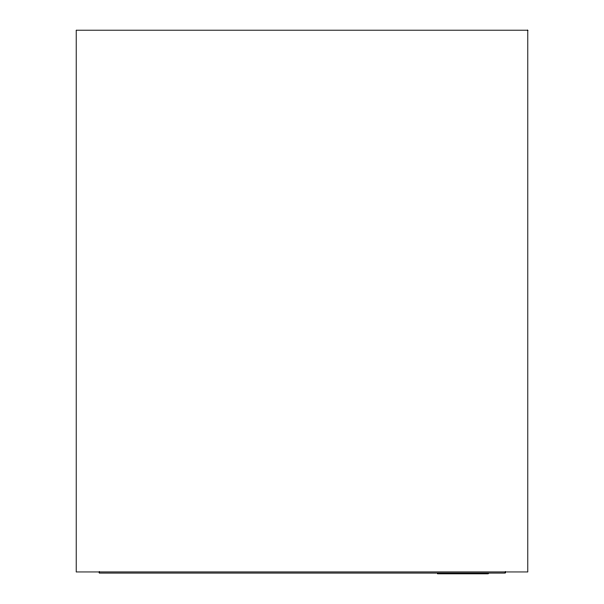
<?xml version="1.0" encoding="UTF-8"?>
<svg xmlns="http://www.w3.org/2000/svg" width="604" height="604" viewBox="0 0 604 604"><rect width="100%" height="100%" fill="white"/><g stroke="black" fill="none" stroke-linecap="round" stroke-linejoin="round"><path stroke-width="0.91" d="M437.522 573.8L488.259 573.8M505.284 571.95L505.284 573.06L99.252 573.06L99.252 571.95M527.79 30.2L76.21 30.2L76.21 571.95L527.79 571.95L527.79 30.2"/></g></svg>
